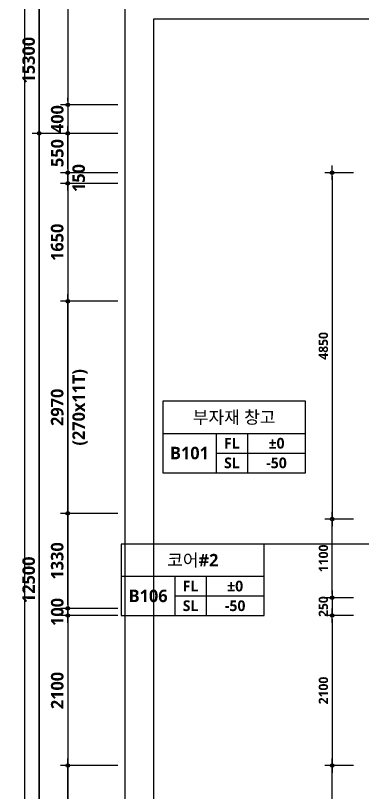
# Model space of a CAD drawing. Header units: millimetres. Extents: x -12482 to 126000, y 0 to 220200.
# Drawn here: x 13769 to 18625, y 41573 to 52450 of the extents above; entities that cross this region are included whole.
import ezdxf
from ezdxf.enums import TextEntityAlignment as Align

# ---------------------------------------------------------------- set-up
doc = ezdxf.new("R2010")
doc.units = ezdxf.units.MM
doc.header["$LTSCALE"] = 60
doc.layers.get('Defpoints').update_dxf_attribs({"color": 153})
for name, color, linetype in [('A-ANNO-DIM', 4, 'Continuous'), ('A-ANNO-GRA1', 7, 'Continuous'), ('A-ANNO-TEXT1', 7, 'Continuous'), ('A-ANNO-TEXT2', 3, 'Continuous'), ('A-ST-AXIS-DIM', 7, 'Continuous')]:
    doc.layers.add(name, color=color, linetype=linetype)
doc.layers.add('G(그리드1)', color=185, linetype='Continuous', plot=False)
doc.layers.add('G(그리드2)', color=235, linetype='Continuous', plot=False)
doc.styles.add('2020음성 1차', font='NanumGothicBold.ttf')
doc.styles.add('SH_나눔', font='')
doc.styles.add('SH_진천_나눔', font='')
doc.styles.get('SH_나눔').set_extended_font_data('NanumGothic', bold=True)
doc.styles.get('SH_진천_나눔').set_extended_font_data('NanumGothic', bold=True)
doc.dimstyles.new('SHP 50', dxfattribs={"dimscale": 50, "dimtxt": 3.5, "dimasz": 1, "dimexe": 2, "dimexo": 2, "dimgap": 1, "dimtad": 1, "dimdec": 0, "dimzin": 0, "dimdsep": 46, "dimtxsty": 'SH_진천_나눔', "dimblk": 'DIMDOT', "dimcen": 0.09, "dimclrd": 256, "dimclre": 256, "dimclrt": 3, "dimadec": 0, "dimazin": 1, "dimtfac": 1, "dimtdec": 0, "dimtix": 1, "dimtmove": 2, "dimatfit": 0, "dimldrblk": 'DIMDOT', "dimfxl": 1, "dimtolj": 1, "dimtzin": 0, "dimlwd": -1, "dimlwe": -1, "dimarcsym": 0})
doc.dimstyles.new('SHP 50내부', dxfattribs={"dimscale": 50, "dimtxt": 2.6, "dimasz": 1, "dimexe": 2, "dimexo": 2, "dimgap": 1, "dimtad": 1, "dimdec": 0, "dimzin": 0, "dimdsep": 46, "dimtxsty": '2020음성 1차', "dimblk": 'DIMDOT', "dimcen": 0.09, "dimclrd": 256, "dimclre": 256, "dimclrt": 3, "dimadec": 0, "dimazin": 1, "dimtfac": 1, "dimtdec": 0, "dimtix": 1, "dimtmove": 2, "dimatfit": 0, "dimldrblk": 'DIMDOT', "dimfxl": 1, "dimtolj": 1, "dimtzin": 0, "dimlwd": -1, "dimlwe": -1, "dimarcsym": 0})

# ---------------------------------------------------------------- blocks, each defined once
blk = doc.blocks.new('DIMDOT')
at = {"color": 0}
blk.add_line((-2, 0), (2, 0), dxfattribs=at)
for radius in [0.5, 0.25]:
    blk.add_circle((0, 0), radius, dxfattribs=at)
blk = doc.blocks.new('*D17111')
at = {"layer": 'A-ST-AXIS-DIM'}
for p, q in [((15200, 50800), (14000, 50800)), ((14100, 38350), (14100, 50750)), ((15200, 38300), (14000, 38300))]:
    blk.add_line(p, q, dxfattribs=at)
at = {"layer": 'Defpoints', "color": 0}
for p in [(14100, 50800), (15300, 50800), (15300, 38300)]:
    blk.add_point(p, dxfattribs=at)
at = {"layer": 'A-ST-AXIS-DIM', "linetype": 'ByBlock', "xscale": 50, "yscale": 50, "zscale": 50}
for p, rotation in [((14100, 50800), 90), ((14100, 38300), 270)]:
    blk.add_blockref('DIMDOT', p, dxfattribs=dict(at, rotation=rotation))
at = {"layer": 'A-ST-AXIS-DIM', "color": 3, "insert": (13954, 44550), "char_height": 175, "attachment_point": 5, "rotation": 90, "style": 'SH_진천_나눔'}
blk.add_mtext('\\A1;12500', dxfattribs=at)
blk = doc.blocks.new('*D17113')
at = {"layer": 'A-ST-AXIS-DIM'}
for p, q in [((15200, 45480), (14400, 45480)), ((14500, 44200), (14500, 45430)), ((15200, 44150), (14400, 44150))]:
    blk.add_line(p, q, dxfattribs=at)
at = {"layer": 'Defpoints', "color": 0}
for p in [(14500, 45480), (15300, 45480), (15300, 44150)]:
    blk.add_point(p, dxfattribs=at)
at = {"layer": 'A-ST-AXIS-DIM', "linetype": 'ByBlock', "xscale": 50, "yscale": 50, "zscale": 50}
for p, rotation in [((14500, 45480), 90), ((14500, 44150), 270)]:
    blk.add_blockref('DIMDOT', p, dxfattribs=dict(at, rotation=rotation))
at = {"layer": 'A-ST-AXIS-DIM', "color": 3, "insert": (14353, 44815), "char_height": 175, "attachment_point": 5, "rotation": 90, "style": 'SH_진천_나눔'}
blk.add_mtext('\\A1;1330', dxfattribs=at)
blk = doc.blocks.new('G$C9D92D8A7')
at = {"layer": 'A-ANNO-GRA1'}
for p, q in [((0, 11), (40, 11)), ((15, 11), (15, 0)), ((23.75, 11), (23.75, 0)), ((15, 5.5), (40, 5.5))]:
    blk.add_line(p, q, dxfattribs=at)
blk.add_lwpolyline([(0, 20), (0, 0), (40, 0), (40, 20)], close=True, dxfattribs=at)
at = {"style": '2020음성 1차'}
for tag, height, p in [('실명', 3.5, (20, 15.5)), ('마감레벨', 3, (31.875, 8.25)), ('실번호', 3.5, (7.5, 5.5)), ('구조레벨', 3, (31.875, 2.75))]:
    blk.add_attdef(tag, text='', height=height, dxfattribs=at).set_placement(p, align=Align.MIDDLE_CENTER)
at = {"layer": 'A-ANNO-TEXT1', "style": 'SH_나눔'}
for s, p in [('FL', (19.375, 8.25)), ('SL', (19.375, 2.75))]:
    blk.add_text(s, height=3, dxfattribs=at).set_placement(p, align=Align.MIDDLE)
blk = doc.blocks.new('*D17768')
at = {"layer": 'A-ST-AXIS-DIM'}
for p, q in [((14500, 51250), (14500, 51300)), ((15200, 51200), (14400, 51200)), ((14500, 51200), (14500, 50800)), ((15200, 50800), (14400, 50800)), ((14500, 50750), (14500, 50700))]:
    blk.add_line(p, q, dxfattribs=at)
at = {"layer": 'Defpoints', "color": 0}
for p in [(15300, 51200), (14500, 50800), (15300, 50800)]:
    blk.add_point(p, dxfattribs=at)
at = {"layer": 'A-ST-AXIS-DIM', "linetype": 'ByBlock', "xscale": 50, "yscale": 50, "zscale": 50}
for p, rotation in [((14500, 51200), 270), ((14500, 50800), 90)]:
    blk.add_blockref('DIMDOT', p, dxfattribs=dict(at, rotation=rotation))
at = {"layer": 'A-ST-AXIS-DIM', "color": 3, "insert": (14354, 51000), "char_height": 175, "attachment_point": 5, "rotation": 90, "style": 'SH_진천_나눔'}
blk.add_mtext('\\A1;400', dxfattribs=at)
blk = doc.blocks.new('*D18320')
at = {"layer": 'A-ST-AXIS-DIM'}
for p, q in [((15200, 44050), (14400, 44050)), ((14500, 44000), (14500, 42000)), ((15200, 41950), (14400, 41950))]:
    blk.add_line(p, q, dxfattribs=at)
at = {"layer": 'Defpoints', "color": 0}
for p in [(15300, 44050), (14500, 41950), (15300, 41950)]:
    blk.add_point(p, dxfattribs=at)
at = {"layer": 'A-ST-AXIS-DIM', "linetype": 'ByBlock', "xscale": 50, "yscale": 50, "zscale": 50}
for p, rotation in [((14500, 44050), 90), ((14500, 41950), 270)]:
    blk.add_blockref('DIMDOT', p, dxfattribs=dict(at, rotation=rotation))
at = {"layer": 'A-ST-AXIS-DIM', "color": 3, "insert": (14354, 43000), "char_height": 175, "attachment_point": 5, "rotation": 90, "style": 'SH_진천_나눔'}
blk.add_mtext('\\A1;2100', dxfattribs=at)
blk = doc.blocks.new('*D18321')
at = {"layer": 'A-ST-AXIS-DIM'}
for p, q in [((15200, 41950), (14400, 41950)), ((14500, 38750), (14500, 41900)), ((15200, 38700), (14400, 38700))]:
    blk.add_line(p, q, dxfattribs=at)
at = {"layer": 'Defpoints', "color": 0}
for p in [(14500, 41950), (15300, 41950), (15300, 38700)]:
    blk.add_point(p, dxfattribs=at)
at = {"layer": 'A-ST-AXIS-DIM', "linetype": 'ByBlock', "xscale": 50, "yscale": 50, "zscale": 50}
for p, rotation in [((14500, 41950), 90), ((14500, 38700), 270)]:
    blk.add_blockref('DIMDOT', p, dxfattribs=dict(at, rotation=rotation))
at = {"layer": 'A-ST-AXIS-DIM', "color": 3, "insert": (14353, 40325), "char_height": 175, "attachment_point": 5, "rotation": 90, "style": 'SH_진천_나눔'}
blk.add_mtext('\\A1;3250', dxfattribs=at)
blk = doc.blocks.new('*D19916')
at = {"layer": 'A-ST-AXIS-DIM'}
for p, q in [((15200, 48450), (14400, 48450)), ((14500, 45530), (14500, 48400)), ((15200, 45480), (14400, 45480))]:
    blk.add_line(p, q, dxfattribs=at)
at = {"layer": 'Defpoints', "color": 0}
for p in [(14500, 48450), (15300, 48450), (15300, 45480)]:
    blk.add_point(p, dxfattribs=at)
at = {"layer": 'A-ST-AXIS-DIM', "linetype": 'ByBlock', "xscale": 50, "yscale": 50, "zscale": 50}
for p, rotation in [((14500, 48450), 89.99999999999997), ((14500, 45480), 269.9999999999999)]:
    blk.add_blockref('DIMDOT', p, dxfattribs=dict(at, rotation=rotation))
at = {"layer": 'A-ST-AXIS-DIM', "color": 3, "char_height": 175, "attachment_point": 5, "rotation": 90, "style": 'SH_진천_나눔'}
for s, insert in [('\\A1;(270x11T)', (14672, 46965)), ('\\A1;2970', (14353, 46965))]:
    blk.add_mtext(s, dxfattribs=dict(at, insert=insert))
blk = doc.blocks.new('*D19918')
at = {"layer": 'A-ST-AXIS-DIM'}
for p, q in [((15200, 50800), (14400, 50800)), ((14500, 50300), (14500, 50750)), ((15200, 50250), (14400, 50250))]:
    blk.add_line(p, q, dxfattribs=at)
at = {"layer": 'Defpoints', "color": 0}
for p in [(14500, 50800), (15300, 50800), (15300, 50250)]:
    blk.add_point(p, dxfattribs=at)
at = {"layer": 'A-ST-AXIS-DIM', "linetype": 'ByBlock', "xscale": 50, "yscale": 50, "zscale": 50}
for p, rotation in [((14500, 50800), 90), ((14500, 50250), 270)]:
    blk.add_blockref('DIMDOT', p, dxfattribs=dict(at, rotation=rotation))
at = {"layer": 'A-ST-AXIS-DIM', "color": 3, "insert": (14354, 50525), "char_height": 175, "attachment_point": 5, "rotation": 90, "style": 'SH_진천_나눔'}
blk.add_mtext('\\A1;550', dxfattribs=at)
blk = doc.blocks.new('*D19920')
at = {"layer": 'A-ST-AXIS-DIM'}
for p, q in [((15200, 50100), (14400, 50100)), ((14500, 50050), (14500, 48500)), ((15200, 48450), (14400, 48450))]:
    blk.add_line(p, q, dxfattribs=at)
at = {"layer": 'Defpoints', "color": 0}
for p in [(15300, 50100), (14500, 48450), (15300, 48450)]:
    blk.add_point(p, dxfattribs=at)
at = {"layer": 'A-ST-AXIS-DIM', "linetype": 'ByBlock', "xscale": 50, "yscale": 50, "zscale": 50}
for p, rotation in [((14500, 50100), 90), ((14500, 48450), 270)]:
    blk.add_blockref('DIMDOT', p, dxfattribs=dict(at, rotation=rotation))
at = {"layer": 'A-ST-AXIS-DIM', "color": 3, "insert": (14353, 49275), "char_height": 175, "attachment_point": 5, "rotation": 90, "style": 'SH_진천_나눔'}
blk.add_mtext('\\A1;1650', dxfattribs=at)
blk = doc.blocks.new('*D19923')
at = {"layer": 'A-ST-AXIS-DIM'}
for p, q in [((14500, 44200), (14500, 44250)), ((15200, 44150), (14400, 44150)), ((14500, 44150), (14500, 44050)), ((15200, 44050), (14400, 44050)), ((14500, 44000), (14500, 43950))]:
    blk.add_line(p, q, dxfattribs=at)
at = {"layer": 'Defpoints', "color": 0}
for p in [(15300, 44150), (14500, 44050), (15300, 44050)]:
    blk.add_point(p, dxfattribs=at)
at = {"layer": 'A-ST-AXIS-DIM', "linetype": 'ByBlock', "xscale": 50, "yscale": 50, "zscale": 50}
for p, rotation in [((14500, 44150), 270), ((14500, 44050), 90)]:
    blk.add_blockref('DIMDOT', p, dxfattribs=dict(at, rotation=rotation))
at = {"layer": 'A-ST-AXIS-DIM', "color": 3, "insert": (14354, 44100), "char_height": 175, "attachment_point": 5, "rotation": 90, "style": 'SH_진천_나눔'}
blk.add_mtext('\\A1;100', dxfattribs=at)
blk = doc.blocks.new('*D19924')
at = {"layer": 'A-ST-AXIS-DIM'}
for p, q in [((14500, 50300), (14500, 50350)), ((15200, 50250), (14400, 50250)), ((14500, 50100), (14500, 50250)), ((15200, 50100), (14400, 50100)), ((14500, 50050), (14500, 50000))]:
    blk.add_line(p, q, dxfattribs=at)
at = {"layer": 'Defpoints', "color": 0}
for p in [(14500, 50250), (15300, 50250), (15300, 50100)]:
    blk.add_point(p, dxfattribs=at)
at = {"layer": 'A-ST-AXIS-DIM', "linetype": 'ByBlock', "xscale": 50, "yscale": 50, "zscale": 50}
for p, rotation in [((14500, 50250), 270), ((14500, 50100), 90)]:
    blk.add_blockref('DIMDOT', p, dxfattribs=dict(at, rotation=rotation))
at = {"layer": 'A-ST-AXIS-DIM', "color": 3, "insert": (14654, 50175), "char_height": 175, "attachment_point": 5, "rotation": 90, "style": 'SH_진천_나눔'}
blk.add_mtext('\\A1;150', dxfattribs=at)
blk = doc.blocks.new('*D19927')
at = {"layer": 'A-ANNO-DIM'}
for p, q in [((18500, 44050), (18100, 44050)), ((18200, 44000), (18200, 42000)), ((18500, 41950), (18100, 41950))]:
    blk.add_line(p, q, dxfattribs=at)
at = {"layer": 'Defpoints', "color": 0}
for p in [(18600, 44050), (18200, 41950), (18600, 41950)]:
    blk.add_point(p, dxfattribs=at)
at = {"layer": 'A-ANNO-DIM', "linetype": 'ByBlock', "xscale": 50, "yscale": 50, "zscale": 50}
for p, rotation in [((18200, 44050), 90), ((18200, 41950), 270)]:
    blk.add_blockref('DIMDOT', p, dxfattribs=dict(at, rotation=rotation))
at = {"layer": 'A-ANNO-DIM', "color": 3, "insert": (18079, 43000), "char_height": 130, "attachment_point": 5, "rotation": 90, "style": '2020음성 1차'}
blk.add_mtext('\\A1;2100', dxfattribs=at)
blk = doc.blocks.new('*D19928')
at = {"layer": 'A-ANNO-DIM'}
for p, q in [((18500, 41950), (18100, 41950)), ((18200, 38350), (18200, 41900)), ((18500, 38300), (18100, 38300))]:
    blk.add_line(p, q, dxfattribs=at)
at = {"layer": 'Defpoints', "color": 0}
for p in [(18200, 41950), (18600, 41950), (18600, 38300)]:
    blk.add_point(p, dxfattribs=at)
at = {"layer": 'A-ANNO-DIM', "linetype": 'ByBlock', "xscale": 50, "yscale": 50, "zscale": 50}
for p, rotation in [((18200, 41950), 90), ((18200, 38300), 270)]:
    blk.add_blockref('DIMDOT', p, dxfattribs=dict(at, rotation=rotation))
at = {"layer": 'A-ANNO-DIM', "color": 3, "insert": (18078, 40125), "char_height": 130, "attachment_point": 5, "rotation": 90, "style": '2020음성 1차'}
blk.add_mtext('\\A1;3650', dxfattribs=at)
blk = doc.blocks.new('*D19930')
at = {"layer": 'A-ANNO-DIM'}
for p, q in [((18200, 44350), (18200, 44400)), ((18500, 44300), (18100, 44300)), ((18200, 44300), (18200, 44050)), ((18500, 44050), (18100, 44050)), ((18200, 44000), (18200, 43950))]:
    blk.add_line(p, q, dxfattribs=at)
at = {"layer": 'Defpoints', "color": 0}
for p in [(18600, 44300), (18200, 44050), (18600, 44050)]:
    blk.add_point(p, dxfattribs=at)
at = {"layer": 'A-ANNO-DIM', "linetype": 'ByBlock', "xscale": 50, "yscale": 50, "zscale": 50}
for p, rotation in [((18200, 44300), 270), ((18200, 44050), 90)]:
    blk.add_blockref('DIMDOT', p, dxfattribs=dict(at, rotation=rotation))
at = {"layer": 'A-ANNO-DIM', "color": 3, "insert": (18078, 44175), "char_height": 130, "attachment_point": 5, "rotation": 90, "style": '2020음성 1차'}
blk.add_mtext('\\A1;250', dxfattribs=at)
blk = doc.blocks.new('*D19933')
at = {"layer": 'A-ANNO-DIM'}
for p, q in [((18500, 45400), (18100, 45400)), ((18200, 44350), (18200, 45350)), ((18500, 44300), (18100, 44300))]:
    blk.add_line(p, q, dxfattribs=at)
at = {"layer": 'Defpoints', "color": 0}
for p in [(18200, 45400), (18600, 45400), (18600, 44300)]:
    blk.add_point(p, dxfattribs=at)
at = {"layer": 'A-ANNO-DIM', "linetype": 'ByBlock', "xscale": 50, "yscale": 50, "zscale": 50}
for p, rotation in [((18200, 45400), 90), ((18200, 44300), 270)]:
    blk.add_blockref('DIMDOT', p, dxfattribs=dict(at, rotation=rotation))
at = {"layer": 'A-ANNO-DIM', "color": 3, "insert": (18079, 44850), "char_height": 130, "attachment_point": 5, "rotation": 90, "style": '2020음성 1차'}
blk.add_mtext('\\A1;1100', dxfattribs=at)
blk = doc.blocks.new('*D19934')
at = {"layer": 'A-ANNO-DIM'}
for p, q in [((18500, 50250), (18100, 50250)), ((18200, 50200), (18200, 45450)), ((18500, 45400), (18100, 45400))]:
    blk.add_line(p, q, dxfattribs=at)
at = {"layer": 'Defpoints', "color": 0}
for p in [(18600, 50250), (18200, 45400), (18600, 45400)]:
    blk.add_point(p, dxfattribs=at)
at = {"layer": 'A-ANNO-DIM', "linetype": 'ByBlock', "xscale": 50, "yscale": 50, "zscale": 50}
for p, rotation in [((18200, 50250), 90), ((18200, 45400), 270)]:
    blk.add_blockref('DIMDOT', p, dxfattribs=dict(at, rotation=rotation))
at = {"layer": 'A-ANNO-DIM', "color": 3, "insert": (18078, 47825), "char_height": 130, "attachment_point": 5, "rotation": 90, "style": '2020음성 1차'}
blk.add_mtext('\\A1;4850', dxfattribs=at)

msp = doc.modelspace()

# ---------------------------------------------------------------- linework, layer by layer
msp.add_lwpolyline([(19750, 45050), (17250, 45050)])
at = {"layer": 'A-ST-AXIS-DIM'}
for p, q in [((14100, 50850), (14100, 52800)), ((15000, 50800), (14000, 50800))]:
    msp.add_line(p, q, dxfattribs=at)
at = {"layer": 'G(그리드1)'}
for points in [[(13900, 55200), (1500, 55200), (1500, 33900), (13900, 33900)], [(24900, 54400), (14100, 54400), (14100, 35500), (24900, 35500)], [(24500, 54000), (14500, 54000), (14500, 35900), (24500, 35900)], [(24100, 52800), (15300, 52800), (15300, 36700), (24100, 36700)]]:
    msp.add_lwpolyline(points, close=True, dxfattribs=at)
at = {"layer": 'G(그리드2)'}
msp.add_lwpolyline([(23700, 52400), (15700, 52400), (15700, 37100), (23700, 37100)], close=True, dxfattribs=at)

# ---------------------------------------------------------------- block references
at = {"layer": 'A-ANNO-TEXT1'}
ref = msp.add_blockref('G$C9D92D8A7', (15828.8, 46049.8), dxfattribs=dict(at, xscale=50, yscale=50, zscale=50))
ref.add_attrib('실명', '부자재 창고', dxfattribs={"layer": 'A-ANNO-TEXT2', "height": 175, "style": '2020음성 1차'}).set_placement((16828.8, 46824.8, 206000), align=Align.MIDDLE_CENTER)
ref.add_attrib('실번호', 'B101', dxfattribs={"layer": 'A-ANNO-TEXT2', "height": 175, "style": '2020음성 1차'}).set_placement((16203.8, 46324.8, 206000), align=Align.MIDDLE_CENTER)
ref.add_attrib('마감레벨', '%%p0', dxfattribs={"height": 150, "style": '2020음성 1차'}).set_placement((17422.6, 46462.3, 206000), align=Align.MIDDLE_CENTER)
ref.add_attrib('구조레벨', '-50', dxfattribs={"height": 150, "style": '2020음성 1차'}).set_placement((17422.6, 46187.3, 206000), align=Align.MIDDLE_CENTER)
ref = msp.add_blockref('G$C9D92D8A7', (15250, 44050), dxfattribs=dict(at, xscale=50, yscale=50, zscale=50))
ref.add_attrib('실명', '코어#2', dxfattribs={"layer": 'A-ANNO-TEXT2', "height": 175, "style": '2020음성 1차'}).set_placement((16250, 44825, 206000), align=Align.MIDDLE_CENTER)
ref.add_attrib('실번호', 'B106', dxfattribs={"layer": 'A-ANNO-TEXT2', "height": 175, "style": '2020음성 1차'}).set_placement((15625, 44325, 206000), align=Align.MIDDLE_CENTER)
ref.add_attrib('마감레벨', '%%P0', dxfattribs={"height": 150, "style": '2020음성 1차'}).set_placement((16843.7, 44462.5, 206000), align=Align.MIDDLE_CENTER)
ref.add_attrib('구조레벨', '-50', dxfattribs={"height": 150, "style": '2020음성 1차'}).set_placement((16843.7, 44187.5, 206000), align=Align.MIDDLE_CENTER)
at = {"layer": 'A-ST-AXIS-DIM', "xscale": 50, "yscale": 50, "zscale": 50, "rotation": 270}
msp.add_blockref('DIMDOT', (14100, 50800), dxfattribs=at)

# ---------------------------------------------------------------- texts
at = {"layer": 'A-ST-AXIS-DIM', "color": 3, "insert": (13953.4, 51825), "char_height": 175, "attachment_point": 5, "rotation": 90, "style": 'SH_진천_나눔'}
msp.add_mtext('\\A1;15300', dxfattribs=at)

# ---------------------------------------------------------------- dimensions: what is measured, and where the dimension line sits
at = {"layer": 'A-ANNO-DIM'}
for base, p1, p2, angle, picture, middle in [((18200, 45400, 103000), (18600, 50250, 103000), (18600, 45400, 103000), 270, '*D19934', (18078.3, 47825, 103000)), ((18200, 45400, 103000), (18600, 44300, 103000), (18600, 45400, 103000), 90, '*D19933', (18078.7, 44850, 103000)), ((18200, 44050, 103000), (18600, 44300, 103000), (18600, 44050, 103000), 270, '*D19930', (18078.4, 44175, 103000)), ((18200, 41950, 103000), (18600, 44050, 103000), (18600, 41950, 103000), 270, '*D19927', (18078.5, 43000, 103000)), ((18200, 41950, 103000), (18600, 38300, 103000), (18600, 41950, 103000), 90, '*D19928', (18078.3, 40125, 103000))]:
    dim = msp.add_linear_dim(base=base, p1=p1, p2=p2, angle=angle, dimstyle='SHP 50내부', override={"dimtxsty": '2020음성 1차', "dimldrblk": 'DIMDOT'}, dxfattribs=at)
    dim.commit()
    dim.dimension.update_dxf_attribs({"geometry": picture, "text_midpoint": middle})
at = {"layer": 'A-ST-AXIS-DIM'}
for base, p1, p2, angle, picture, middle in [((14500, 50800), (15300, 51200), (15300, 50800), 270, '*D17768', (14354, 51000)), ((14100, 50800), (15300, 38300), (15300, 50800), 90, '*D17111', (13953.6, 44550)), ((14500, 50800), (15300, 50250), (15300, 50800), 90, '*D19918', (14353.8, 50525)), ((14500, 48450), (15300, 50100), (15300, 48450), 270, '*D19920', (14353.4, 49275)), ((14500, 45480), (15300, 44150), (15300, 45480), 90, '*D17113', (14353.4, 44815)), ((14500, 44050), (15300, 44150), (15300, 44050), 270, '*D19923', (14354, 44100)), ((14500, 41950), (15300, 44050), (15300, 41950), 270, '*D18320', (14353.8, 43000)), ((14500, 41950), (15300, 38700), (15300, 41950), 90, '*D18321', (14353.4, 40325))]:
    dim = msp.add_linear_dim(base=base, p1=p1, p2=p2, angle=angle, dimstyle='SHP 50', dxfattribs=at)
    dim.commit()
    dim.dimension.update_dxf_attribs({"geometry": picture, "text_midpoint": middle})
dim = msp.add_linear_dim(base=(14500, 50250), p1=(15300, 50100), p2=(15300, 50250), angle=90, dimstyle='SHP 50', dxfattribs=at)
dim.commit()
dim.dimension.update_dxf_attribs({"geometry": '*D19924', "text_midpoint": (14653.8, 50175), "dimtype": 160})
dim = msp.add_linear_dim(base=(14500, 48450), p1=(15300, 45480), p2=(15300, 48450), angle=270, text='<>\\X(270x11T)', dimstyle='SHP 50', override={"dimtxsty": 'SH_진천_나눔', "dimldrblk": 'DIMDOT'}, dxfattribs=at)
dim.commit()
dim.dimension.update_dxf_attribs({"geometry": '*D19916', "text_midpoint": (14500, 46965)})

doc.saveas('drawing.dxf')
